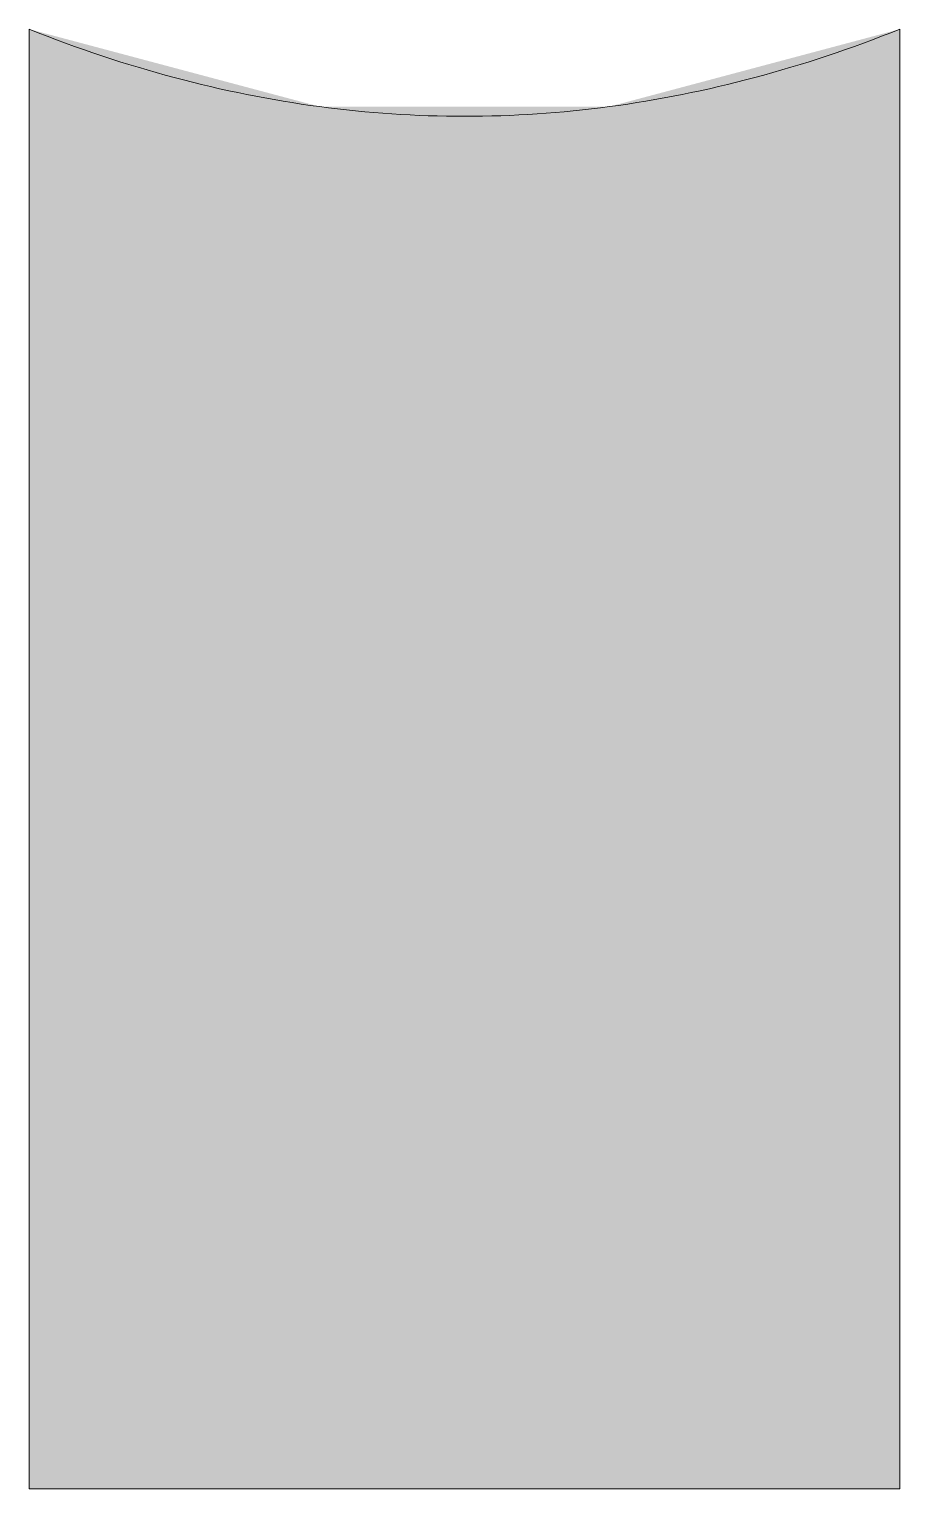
# Model space of a CAD drawing. Header units: metres. Extents: x 0 to 6.9, y -11.6 to 0.
import ezdxf

# ---------------------------------------------------------------- set-up
doc = ezdxf.new("R2010")
doc.units = ezdxf.units.M
doc.layers.add('A-DETL-GENF', color=92, linetype='Continuous', lineweight=18)

# ---------------------------------------------------------------- blocks, each defined once
blk = doc.blocks.new('30 kitvoeg - holle kitvoeg-4456971-00_0 Basismaterialen')
at = {"layer": 'A-DETL-GENF'}
blk.add_hatch(color=256, dxfattribs=at).paths.add_polyline_path([(6.91, -11.583), (6.91, 0), (4.607, -0.614), (2.303, -0.614), (0, 0), (0, -11.583)])
for p, q in [((0, 0), (0, -11.583)), ((6.91, -11.583), (6.91, 0)), ((0, -11.583), (6.91, -11.583))]:
    blk.add_line(p, q, dxfattribs=at)
blk.add_open_spline([(6.91, 0), (6.142, -0.307), (4.607, -0.717), (2.303, -0.717), (0.768, -0.307), (0, 0)], degree=3, dxfattribs=at)

msp = doc.modelspace()

# ---------------------------------------------------------------- block references
msp.add_blockref('30 kitvoeg - holle kitvoeg-4456971-00_0 Basismaterialen', (0, 0))

doc.saveas('drawing.dxf')
